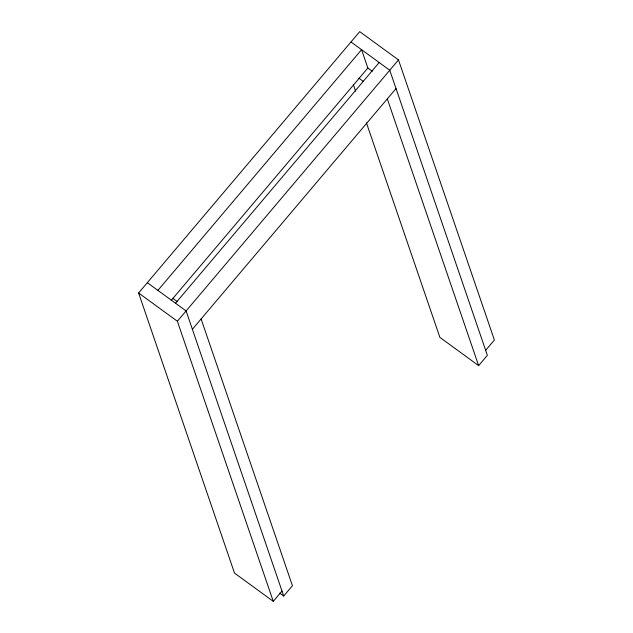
<?xml version="1.0" encoding="UTF-8"?>
<svg xmlns="http://www.w3.org/2000/svg" width="633" height="633" viewBox="0 0 633 633"><rect width="100%" height="100%" fill="white"/><g stroke="black" fill="none" stroke-linecap="round" stroke-linejoin="round"><path stroke-width="0.95" d="M282.001 591.032L273.274 601.35L234.511 573.087L138.611 292.992L359.726 31.65L398.489 59.913L494.389 340.008L485.661 350.326M157.91 290.381L361.57 49.675L367.852 68.016L171.211 300.422M175.531 303.231L379.191 62.517M273.274 601.35L177.375 321.255L398.489 59.913M192.377 329.279L396.036 88.565M279.754 593.153L283.711 596.033L292.438 585.723L201.104 318.961M366.436 122.857L439.888 337.381L478.643 365.645L487.37 355.327L389.762 70.231L350.999 41.968M367.567 67.802L372.307 71.268M358.832 78.12L363.579 81.578M172.635 298.198L177.375 301.656M147.339 282.674L186.102 310.938L283.711 596.033M138.611 292.992L177.375 321.255M387.309 98.883L478.643 365.645M353.341 84.616L355.58 91.144"/></g></svg>
